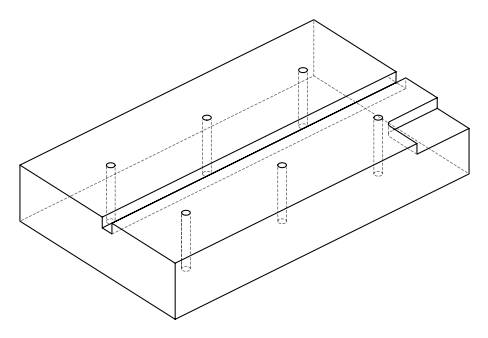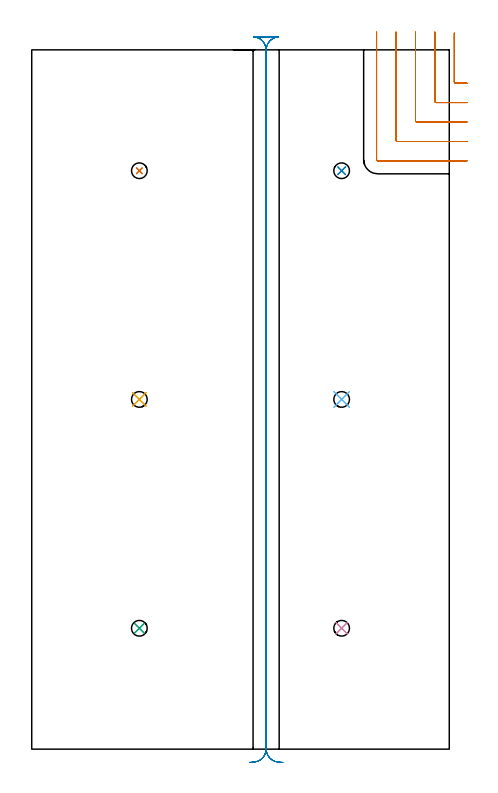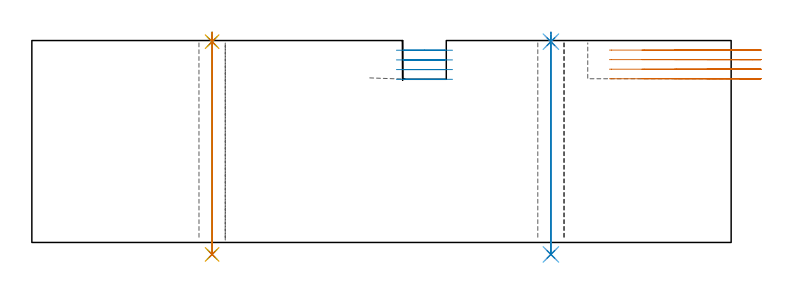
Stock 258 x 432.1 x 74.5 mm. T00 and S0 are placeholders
(PLAN: 14 operations, 2 tool changes, 13.6 min)
(1 MILL_CORNER_NOTCH_RECTANGULAR | CORNER_NOTCH_RECTANGULAR | UGT0201_010 | Follow Part, ap 4, ae 75% | 3.92 min | 56909 mm3)
(2 MILL_RECTANGULAR_SLOT | SLOT_RECTANGULAR | UGT0201_010 | Follow Part, ap 4, ae 75% | 7.53 min | 99486 mm3)
(3 SPOT_DRILL | STEP1HOLE | NXT0321_9005460120000 | 0.03 min | 72 mm3)
(4 SPOT_DRILL_1 | STEP1HOLE_1 | NXT0321_9005460120000 | 0.03 min | 70 mm3)
(5 SPOT_DRILL_2 | STEP1HOLE_2 | NXT0321_9005460120000 | 0.03 min | 72 mm3)
(6 SPOT_DRILL_3 | STEP1HOLE_3 | NXT0321_9005460120000 | 0.03 min | 70 mm3)
(7 SPOT_DRILL_4 | STEP1HOLE_4 | NXT0321_9005460120000 | 0.03 min | 35 mm3)
(8 SPOT_DRILL_5 | STEP1HOLE_5 | NXT0321_9005460120000 | 0.03 min | 1 mm3)
(9 DRILL_THROUGH_HOLE_INTO_CENTER | STEP1HOLE | UGT0301_492 | 0.33 min | 5452 mm3)
(10 DRILL_THROUGH_HOLE_INTO_CENTER_1 | STEP1HOLE_1 | UGT0301_492 | 0.33 min | 5461 mm3)
(11 DRILL_THROUGH_HOLE_INTO_CENTER_2 | STEP1HOLE_2 | UGT0301_492 | 0.33 min | 5470 mm3)
(12 DRILL_THROUGH_HOLE_INTO_CENTER_3 | STEP1HOLE_3 | UGT0301_492 | 0.33 min | 5473 mm3)
(13 DRILL_THROUGH_HOLE_INTO_CENTER_4 | STEP1HOLE_4 | UGT0301_492 | 0.33 min | 5508 mm3)
(14 DRILL_THROUGH_HOLE_INTO_CENTER_5 | STEP1HOLE_5 | UGT0301_492 | 0.33 min | 5444 mm3)
(TOOL UGT0201_010 | End Mill 16 mm | D16 FL22 Z2)
(TOOL NXT0321_9005460120000 | NC Spot Drill, 142deg, 12mm, Carbide, Uncoated | D12 PA142 FL30 Z2)
(TOOL UGT0301_492 | Carbide Drill 9.7 mm | D9.7 PA118 FL87 Z2)
(OP 1 MILL_CORNER_NOTCH_RECTANGULAR)
G17 G21 G94 G90
T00 M6
G54
G17 G0 G90 X261.1 Y442.475 S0 M3
G43 Z84.5 H0
Z70.975
G94 G1 Y439.475 F250.
Y412.295 F500.
G3 X261.895 Y411.5 R0.8
G1 X266.
X269. F250.
G0 Z84.5
X249.1 Y443.1
Z70.975
G1 Y440.1
Y400.295 F500.
G3 X249.895 Y399.5 R0.8
G1 X266.
X269. F250.
G0 Z84.5
X237.1 Y443.1
Z70.975
G1 Y440.1
Y388.295 F500.
G3 X237.895 Y387.5 R0.8
G1 X266.
X269. F250.
G0 Z84.5
X225.1 Y443.1
Z70.975
G1 Y440.1
Y376.296 F500.
G3 X225.896 Y375.5 R0.8
G1 X266.
X269. F250.
G0 Z84.5
X213.1 Y443.1
Z70.975
G1 Y440.1
Y364.296 F500.
G3 X213.896 Y363.5 R0.8
G1 X266.
X269. F250.
G0 Z84.5
X261.1 Y442.475
Z67.45
G1 Y439.475
Y412.295 F500.
G3 X261.895 Y411.5 R0.8
G1 X266.
X269. F250.
G0 Z84.5
X249.1 Y443.1
Z67.45
G1 Y440.1
Y400.295 F500.
G3 X249.895 Y399.5 R0.8
G1 X266.
X269. F250.
G0 Z84.5
X237.1 Y443.1
Z67.45
G1 Y440.1
Y388.295 F500.
G3 X237.895 Y387.5 R0.8
G1 X266.
X269. F250.
G0 Z84.5
X225.1 Y443.1
Z67.45
G1 Y440.1
Y376.296 F500.
G3 X225.896 Y375.5 R0.8
G1 X266.
X269. F250.
G0 Z84.5
X213.1 Y443.1
Z67.45
G1 Y440.1
Y364.296 F500.
G3 X213.896 Y363.5 R0.8
G1 X266.
X269. F250.
G0 Z84.5
X261.1 Y442.475
Z63.925
G1 Y439.475
Y412.295 F500.
G3 X261.895 Y411.5 R0.8
G1 X266.
X269. F250.
G0 Z84.5
X249.1 Y443.1
Z63.925
G1 Y440.1
Y400.295 F500.
G3 X249.895 Y399.5 R0.8
G1 X266.
X269. F250.
G0 Z84.5
X237.1 Y443.1
Z63.925
G1 Y440.1
Y388.295 F500.
G3 X237.895 Y387.5 R0.8
G1 X266.
X269. F250.
G0 Z84.5
X225.1 Y443.1
Z63.925
G1 Y440.1
Y376.296 F500.
G3 X225.896 Y375.5 R0.8
G1 X266.
X269. F250.
G0 Z84.5
X213.1 Y443.1
Z63.925
G1 Y440.1
Y364.296 F500.
G3 X213.896 Y363.5 R0.8
G1 X266.
X269. F250.
G0 Z84.5
X261.1 Y442.475
Z60.4
G1 Y439.475
Y412.295 F500.
G3 X261.895 Y411.5 R0.8
G1 X266.
X269. F250.
G0 Z84.5
X249.1 Y443.1
Z60.4
G1 Y440.1
Y400.295 F500.
G3 X249.895 Y399.5 R0.8
G1 X266.
X269. F250.
G0 Z84.5
X237.1 Y443.1
Z60.4
G1 Y440.1
Y388.295 F500.
G3 X237.895 Y387.5 R0.8
G1 X266.
X269. F250.
G0 Z84.5
X225.1 Y443.1
Z60.4
G1 Y440.1
Y376.296 F500.
G3 X225.896 Y375.5 R0.8
G1 X266.
X269. F250.
G0 Z84.5
X213.1 Y443.1
Z60.4
G1 Y440.1
Y364.296 F500.
G3 X213.896 Y363.5 R0.8
G1 X266.
X269. F250.
G0 Z84.5
M5
M2
(OP 2 MILL_RECTANGULAR_SLOT)
G17 G21 G94 G90
T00 M6
G54
G17 G0 G90 X155.197 Y-8.23 S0 M3
G43 Z84.5 H0
Z70.925
G94 G1 X152.208 Y-7.97 F250.
G2 X144.9 Y0. R8. F500.
G1 Y432.1
G2 X152.5 Y440.09 R8.
G1 X137.2
G2 X144.8 Y432.1 R8.
G1 Y0.
G2 X137.492 Y-7.97 R8.
G1 X134.503 Y-8.23 F250.
G0 X155.197 Z67.35
G1 X152.208 Y-7.97
G2 X144.9 Y0. R8. F500.
G1 Y432.1
G2 X152.5 Y440.09 R8.
G1 X137.2
G2 X144.8 Y432.1 R8.
G1 Y0.
G2 X137.492 Y-7.97 R8.
G1 X134.503 Y-8.23 F250.
G0 X155.197 Z63.775
G1 X152.208 Y-7.97
G2 X144.9 Y0. R8. F500.
G1 Y432.1
G2 X152.5 Y440.09 R8.
G1 X137.2
G2 X144.8 Y432.1 R8.
G1 Y0.
G2 X137.492 Y-7.97 R8.
G1 X134.503 Y-8.23 F250.
G0 X155.197 Z60.2
G1 X152.208 Y-7.97
G2 X144.9 Y0. R8. F500.
G1 Y432.1
G2 X152.5 Y440.09 R8.
G1 X137.2
G2 X144.8 Y432.1 R8.
G1 Y0.
G2 X137.492 Y-7.97 R8.
G1 X134.503 Y-8.23 F250.
G0 Z84.5
M5
M2
(OP 3 SPOT_DRILL)
G17 G21 G94 G90
T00 M6
G54
G17 G0 G90 X66.5 Y74.7 S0 M3
G43 Z84.5 H0
G94 G81 G98 Z74.083 F250. R77.5
G80
M5
M2
(OP 4 SPOT_DRILL_1)
G17 G21 G94 G90
T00 M6
G54
G17 G0 G90 X191.5 Y74.7 S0 M3
G43 Z84.5 H0
G94 G81 G98 Z74.083 F250. R77.5
G80
M5
M2
(OP 5 SPOT_DRILL_2)
G17 G21 G94 G90
T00 M6
G54
G17 G0 G90 X66.5 Y216.1 S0 M3
G43 Z84.5 H0
G94 G81 G98 Z74.083 F250. R77.5
G80
M5
M2
(OP 6 SPOT_DRILL_3)
G17 G21 G94 G90
T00 M6
G54
G17 G0 G90 X191.5 Y216.1 S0 M3
G43 Z84.5 H0
G94 G81 G98 Z74.083 F250. R77.5
G80
M5
M2
(OP 7 SPOT_DRILL_4)
G17 G21 G94 G90
T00 M6
G54
G17 G0 G90 X66.5 Y357.4 S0 M3
G43 Z84.5 H0
G94 G81 G98 Z74.083 F250. R77.5
G80
M5
M2
(OP 8 SPOT_DRILL_5)
G17 G21 G94 G90
T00 M6
G54
G17 G0 G90 X191.5 Y357.4 S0 M3
G43 Z84.5 H0
G94 G81 G98 Z74.083 F250. R77.5
G80
M5
M2
(OP 9 DRILL_THROUGH_HOLE_INTO_CENTER)
G17 G21 G94 G90
T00 M6
G54
G17 G0 G90 X66.5 Y74.7 S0 M3
G43 Z84.5 H0
G94 G73 G98 Z-4.414 F250. Q8.768 R76.5
G80
M5
M2
(OP 10 DRILL_THROUGH_HOLE_INTO_CENTER_1)
G17 G21 G94 G90
T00 M6
G54
G17 G0 G90 X191.5 Y74.7 S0 M3
G43 Z84.5 H0
G94 G73 G98 Z-4.414 F250. Q8.768 R76.5
G80
M5
M2
(OP 11 DRILL_THROUGH_HOLE_INTO_CENTER_2)
G17 G21 G94 G90
T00 M6
G54
G17 G0 G90 X66.5 Y216.1 S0 M3
G43 Z84.5 H0
G94 G73 G98 Z-4.414 F250. Q8.768 R76.5
G80
M5
M2
(OP 12 DRILL_THROUGH_HOLE_INTO_CENTER_3)
G17 G21 G94 G90
T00 M6
G54
G17 G0 G90 X191.5 Y216.1 S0 M3
G43 Z84.5 H0
G94 G73 G98 Z-4.414 F250. Q8.768 R76.5
G80
M5
M2
(OP 13 DRILL_THROUGH_HOLE_INTO_CENTER_4)
G17 G21 G94 G90
T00 M6
G54
G17 G0 G90 X66.5 Y357.4 S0 M3
G43 Z84.5 H0
G94 G73 G98 Z-4.414 F250. Q8.768 R76.5
G80
M5
M2
(OP 14 DRILL_THROUGH_HOLE_INTO_CENTER_5)
G17 G21 G94 G90
T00 M6
G54
G17 G0 G90 X191.5 Y357.4 S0 M3
G43 Z84.5 H0
G94 G73 G98 Z-4.414 F250. Q8.768 R76.5
G80
M5
M2
